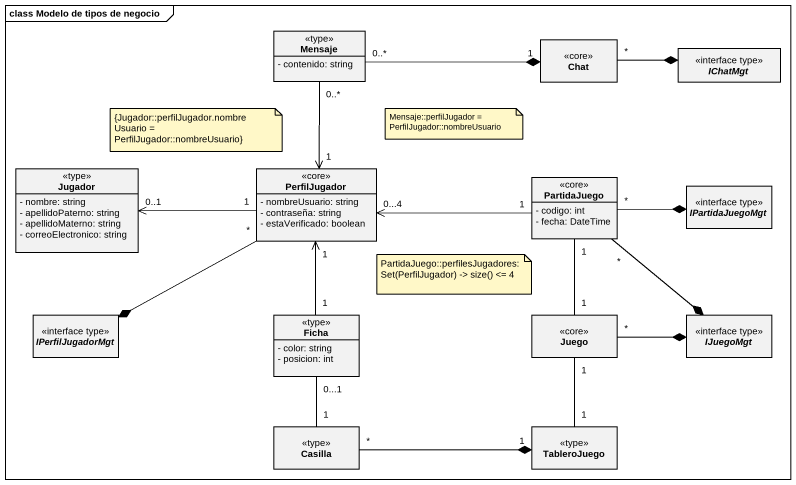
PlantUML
@startuml
mainframe class Modelo de tipos de negocio
hide circle
hide empty members
skinparam classAttributeIconSize 0
class Mensaje <<type>> {
  - contenido: string
}
class Chat <<core>>
interface IChatMgt <<interface type>>
class Jugador <<type>> {
  - nombre: string
  - apellidoPaterno: string
  - apellidoMaterno: string
  - correoElectronico: string
}
class PerfilJugador <<core>> {
  - nombreUsuario: string
  - contraseña: string
  - estaVerificado: boolean
}
class PartidaJuego <<core>> {
  - codigo: int
  - fecha: DateTime
}
interface IPartidaJuegoMgt <<interface type>>
interface IPerfilJugadorMgt <<interface type>>
class Ficha <<type>> {
  - color: string
  - posicion: int
}
class Juego <<core>>
interface IJuegoMgt <<interface type>>
class Casilla <<type>>
class TableroJuego <<type>>
Mensaje "0..*" --> "1" PerfilJugador
Chat "1" *-left- "0..*" Mensaje
IChatMgt *-left- "*" Chat
Jugador "0..1" <-right- "1" PerfilJugador
PerfilJugador "0...4" <-right- "1" PartidaJuego
PerfilJugador "*" -left-* IPerfilJugadorMgt
PerfilJugador "1" <-- "1" Ficha
PartidaJuego "*" -right-* IPartidaJuegoMgt
PartidaJuego "1" -- "1" Juego
Ficha "0...1" -- "1" Casilla
IJuegoMgt *-up- "*" PartidaJuego
IJuegoMgt *-left- "*" Juego
Casilla "*" -right-* "1" TableroJuego
TableroJuego "1" -up- "1" Juego
note as N1
  {Jugador::perfilJugador.nombreUsuario = PerfilJugador::nombreUsuario}
end note
note as N2
  Mensaje::perfilJugador = PerfilJugador::nombreUsuario
end note
note as N3
  PartidaJuego::perfilesJugadores: Set(PerfilJugador) -> size() <= 4
end note
@enduml
